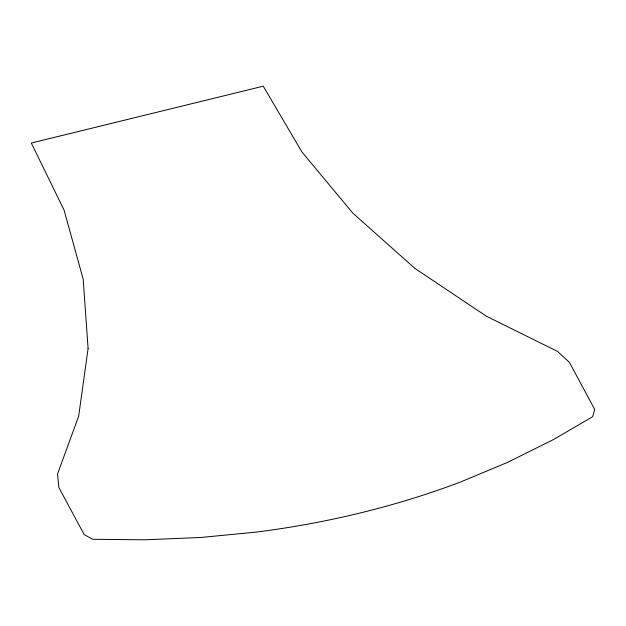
<?xml version="1.0" encoding="UTF-8"?>
<svg xmlns="http://www.w3.org/2000/svg" width="626" height="626" viewBox="0 0 626 626"><rect width="100%" height="100%" fill="white"/><g stroke="black" fill="none" stroke-linecap="round" stroke-linejoin="round"><path stroke-width="0.94" d="M88.094 348.541L78.657 416.227L57.537 473.999L58.852 487.498L84.15 534.549L92.632 539.268L144.606 539.815L201.071 537.452L256.018 532.123A925.831 715.416 20.4 0 0 460.548 481.997L507.764 462.285L553.321 439.64L592.673 416.713L594.7 409.42L569.402 362.368L557.586 351.444L486.496 316.271L414.944 268.437L352.868 213.169L301.865 151.891L263.249 86.185L31.3 143.033L64.102 210.164L83.203 279.259L88.094 348.541"/></g></svg>
